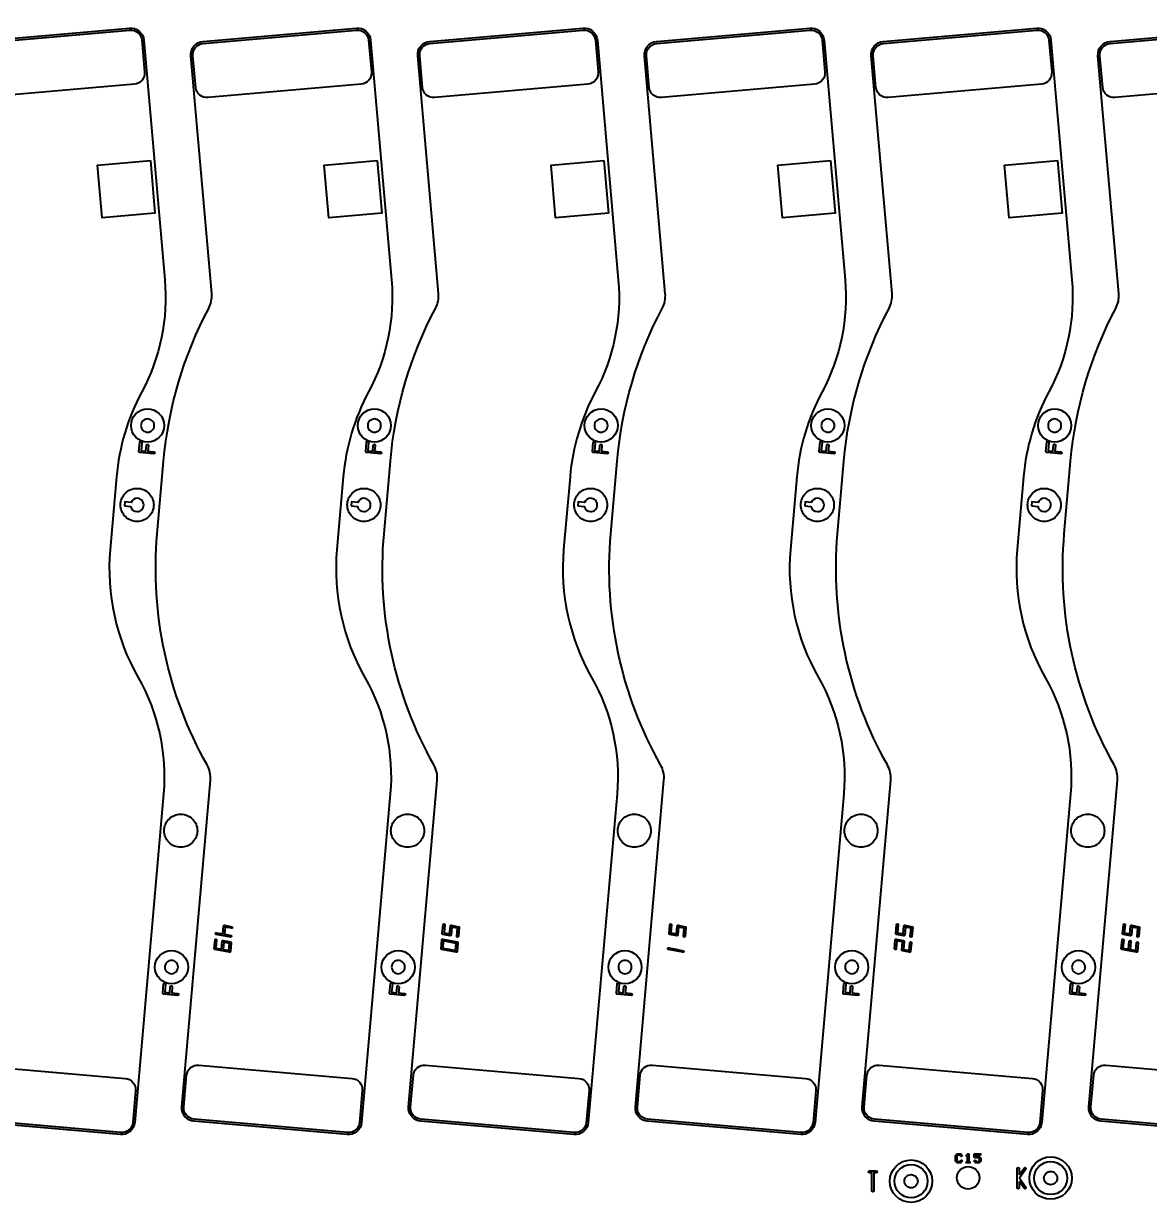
# Model space of a CAD drawing. Extents: x 2864 to 3941, y 2420 to 3182.
# Drawn here: x 3132.7 to 3217.5, y 2926.5 to 3015.4 of the extents above; entities that cross this region are included whole.
import ezdxf

# ---------------------------------------------------------------- set-up
doc = ezdxf.new("R2010")
doc.units = 0
doc.layers.get('Defpoints').update_dxf_attribs({"lineweight": 0})
for name, color, linetype in [('barcode-t', 6, 'Continuous'), ('susa-t', 2, 'Continuous'), ('ttr1_panel', 255, 'Continuous')]:
    doc.layers.add(name, color=color, linetype=linetype)
doc.layers.add('尺寸線', color=3, linetype='Continuous', lineweight=0)
doc.styles.get("Standard").update_dxf_attribs({"font": 'simplex.shx', "height": 2.7})
doc.dimstyles.get("Standard").update_dxf_attribs({"dimtxt": 6, "dimasz": 0.18, "dimexe": 0.18, "dimexo": 0.0625, "dimgap": 0.09, "dimtad": 0, "dimtih": 1, "dimtoh": 1, "dimdec": 4, "dimzin": 0, "dimdsep": 46, "dimtxsty": 'Standard', "dimcen": 0.09, "dimadec": 0, "dimazin": 0, "dimtfac": 1, "dimtdec": 4, "dimtofl": 0, "dimtmove": 0, "dimatfit": 3, "dimfxl": 0, "dimtolj": 1, "dimtzin": 0, "dimarcsym": 0})

# ---------------------------------------------------------------- blocks, each defined once
blk = doc.blocks.new('*D7')
at = {"layer": 'Defpoints', "color": 0, "linetype": 'Continuous'}
for p in [(3261.763, 3043.937), (3039.463, 2985.089), (3261.763, 2985.089)]:
    blk.add_point(p, dxfattribs=at)
at = {"layer": '尺寸線', "color": 0, "linetype": 'Continuous', "lineweight": -2}
for p, q in [((3039.463, 2985.151), (3039.463, 3044.117)), ((3039.643, 3043.937), (3141.266, 3043.937)), ((3261.583, 3043.937), (3159.96, 3043.937)), ((3261.763, 2985.151), (3261.763, 3044.117))]:
    blk.add_line(p, q, dxfattribs=at)
at = {"layer": '尺寸線', "color": 0, "linetype": 'Continuous'}
for points in [[(3039.643, 3043.967), (3039.643, 3043.907), (3039.463, 3043.937)], [(3261.583, 3043.907), (3261.583, 3043.967), (3261.763, 3043.937)]]:
    blk.add_solid(points, dxfattribs=at)
at = {"layer": '尺寸線', "color": 0, "linetype": 'Continuous', "insert": (3150.613, 3043.937), "char_height": 2.7, "attachment_point": 5}
blk.add_mtext('\\A1;222.3000', dxfattribs=at)

msp = doc.modelspace()

# ---------------------------------------------------------------- linework, layer by layer
at = {"layer": 'barcode-t', "linetype": 'Continuous'}
for points in [[(3142.27173, 3005.0806), (3142.62019, 3001.09578), (3138.63562, 3000.7473), (3138.28691, 3004.73214)], [(3159.37173, 3005.0806), (3159.72019, 3001.09578), (3155.73562, 3000.7473), (3155.38691, 3004.73214)], [(3176.47173, 3005.0806), (3176.82019, 3001.09578), (3172.83562, 3000.7473), (3172.48691, 3004.73214)], [(3193.57173, 3005.0806), (3193.92019, 3001.09578), (3189.93562, 3000.7473), (3189.58691, 3004.73214)], [(3210.67173, 3005.0806), (3211.02019, 3001.09578), (3207.03562, 3000.7473), (3206.68691, 3004.73214)]]:
    msp.add_lwpolyline(points, close=True, dxfattribs=at)
at = {"layer": 'susa-t', "linetype": 'Continuous'}
for points in [[(3128.59081, 3010.58602), (3128.38058, 3012.97716, -0.414115), (3129.15289, 3013.89811), (3140.7087, 3014.91285, -0.414217), (3141.62965, 3014.14054), (3141.83963, 3011.74942, -0.41404), (3141.06732, 3010.82847), (3129.51176, 3009.81371, -0.414215)], [(3145.69081, 3010.58602), (3145.48058, 3012.97716, -0.414115), (3146.25289, 3013.89811), (3157.8087, 3014.91285, -0.414217), (3158.72965, 3014.14054), (3158.93963, 3011.74942, -0.41404), (3158.16732, 3010.82847), (3146.61176, 3009.81371, -0.414215)], [(3162.79081, 3010.58602), (3162.58058, 3012.97716, -0.414115), (3163.35289, 3013.89811), (3174.9087, 3014.91285, -0.414217), (3175.82965, 3014.14054), (3176.03963, 3011.74942, -0.41404), (3175.26732, 3010.82847), (3163.71176, 3009.81371, -0.414215)], [(3179.89081, 3010.58602), (3179.68058, 3012.97716, -0.414115), (3180.45289, 3013.89811), (3192.0087, 3014.91285, -0.414217), (3192.92965, 3014.14054), (3193.13963, 3011.74942, -0.41404), (3192.36732, 3010.82847), (3180.81176, 3009.81371, -0.414215)], [(3196.99081, 3010.58602), (3196.78058, 3012.97716, -0.414115), (3197.55289, 3013.89811), (3209.1087, 3014.91285, -0.414217), (3210.02965, 3014.14054), (3210.23963, 3011.74942, -0.41404), (3209.46732, 3010.82847), (3197.91176, 3009.81371, -0.414215)], [(3214.09081, 3010.58602), (3213.88058, 3012.97716, -0.414115), (3214.65289, 3013.89811), (3226.2087, 3014.91285, -0.414217), (3227.12965, 3014.14054), (3227.33963, 3011.74942, -0.41404), (3226.56732, 3010.82847), (3215.01176, 3009.81371, -0.414215)], [(3141.15615, 2934.93773), (3140.94695, 2932.54656, -0.414215), (3140.02623, 2931.77398), (3128.47019, 2932.78501, -0.414216), (3127.69761, 2933.70573), (3127.90681, 2936.09689, -0.414044), (3128.82754, 2936.86947), (3140.38357, 2935.85845, -0.414219)], [(3158.25615, 2934.93773), (3158.04695, 2932.54656, -0.414215), (3157.12623, 2931.77398), (3145.57019, 2932.78501, -0.414216), (3144.79761, 2933.70573), (3145.00681, 2936.09689, -0.414044), (3145.92754, 2936.86947), (3157.48357, 2935.85845, -0.414219)], [(3175.35615, 2934.93773), (3175.14695, 2932.54656, -0.414215), (3174.22623, 2931.77398), (3162.67019, 2932.78501, -0.414216), (3161.89761, 2933.70573), (3162.10681, 2936.09689, -0.414044), (3163.02754, 2936.86947), (3174.58357, 2935.85845, -0.414219)], [(3192.45615, 2934.93773), (3192.24695, 2932.54656, -0.414215), (3191.32623, 2931.77398), (3179.77019, 2932.78501, -0.414216), (3178.99761, 2933.70573), (3179.20681, 2936.09689, -0.414044), (3180.12754, 2936.86947), (3191.68357, 2935.85845, -0.414219)], [(3209.55615, 2934.93773), (3209.34695, 2932.54656, -0.414215), (3208.42623, 2931.77398), (3196.87019, 2932.78501, -0.414216), (3196.09761, 2933.70573), (3196.30681, 2936.09689, -0.414044), (3197.22754, 2936.86947), (3208.78357, 2935.85845, -0.414219)], [(3226.65615, 2934.93773), (3226.44695, 2932.54656, -0.414215), (3225.52623, 2931.77398), (3213.97019, 2932.78501, -0.414216), (3213.19761, 2933.70573), (3213.40681, 2936.09689, -0.414044), (3214.32754, 2936.86947), (3225.88357, 2935.85845, -0.414219)]]:
    msp.add_lwpolyline(points, format="xyb", close=True, dxfattribs=at)
at = {"layer": 'ttr1_panel', "linetype": 'Continuous'}
for points in [[(3125.69091, 2976.92996), (3126.17025, 2982.40889, -0.100411), (3129.57449, 2993.92485, 0.144694), (3129.79998, 2995.03609), (3128.23128, 3012.96404, -0.414156), (3129.14037, 3014.04733), (3140.6962, 3015.05851, -0.414232), (3141.77956, 3014.14954), (3143.36107, 2996.0735, -0.145892), (3141.62596, 2987.62167, 0.101585), (3139.71843, 2981.22358), (3139.23908, 2975.74465, 0.152268), (3141.347, 2966.09038, -0.152268), (3143.26405, 2957.30874), (3141.09649, 2932.53348, -0.414215), (3140.01315, 2931.62444), (3128.45736, 2932.63544, -0.414215), (3127.54832, 2933.71879), (3129.70235, 2958.33945, 0.151039), (3129.45329, 2959.49407, -0.151026)], [(3142.79091, 2976.92996), (3143.27025, 2982.40889, -0.100411), (3146.67449, 2993.92485, 0.144694), (3146.89998, 2995.03609), (3145.33128, 3012.96404, -0.414156), (3146.24037, 3014.04733), (3157.7962, 3015.05851, -0.414232), (3158.87956, 3014.14954), (3160.46107, 2996.0735, -0.145892), (3158.72596, 2987.62167, 0.101585), (3156.81843, 2981.22358), (3156.33908, 2975.74465, 0.152268), (3158.447, 2966.09038, -0.152268), (3160.36405, 2957.30874), (3158.19649, 2932.53348, -0.414215), (3157.11315, 2931.62444), (3145.55736, 2932.63544, -0.414215), (3144.64832, 2933.71879), (3146.80235, 2958.33945, 0.151039), (3146.55329, 2959.49407, -0.151026)], [(3159.89091, 2976.92996), (3160.37025, 2982.40889, -0.100411), (3163.77449, 2993.92485, 0.144694), (3163.99998, 2995.03609), (3162.43128, 3012.96404, -0.414156), (3163.34037, 3014.04733), (3174.8962, 3015.05851, -0.414232), (3175.97956, 3014.14954), (3177.56107, 2996.0735, -0.145892), (3175.82596, 2987.62167, 0.101585), (3173.91843, 2981.22358), (3173.43908, 2975.74465, 0.152268), (3175.547, 2966.09038, -0.152268), (3177.46405, 2957.30874), (3175.29649, 2932.53348, -0.414215), (3174.21315, 2931.62444), (3162.65736, 2932.63544, -0.414215), (3161.74832, 2933.71879), (3163.90235, 2958.33945, 0.151039), (3163.65329, 2959.49407, -0.151026)], [(3176.99091, 2976.92996), (3177.47025, 2982.40889, -0.100411), (3180.87449, 2993.92485, 0.144694), (3181.09998, 2995.03609), (3179.53128, 3012.96404, -0.414156), (3180.44037, 3014.04733), (3191.9962, 3015.05851, -0.414232), (3193.07956, 3014.14954), (3194.66107, 2996.0735, -0.145892), (3192.92596, 2987.62167, 0.101585), (3191.01843, 2981.22358), (3190.53908, 2975.74465, 0.152268), (3192.647, 2966.09038, -0.152268), (3194.56405, 2957.30874), (3192.39649, 2932.53348, -0.414215), (3191.31315, 2931.62444), (3179.75736, 2932.63544, -0.414215), (3178.84832, 2933.71879), (3181.00235, 2958.33945, 0.151039), (3180.75329, 2959.49407, -0.151026)], [(3194.09091, 2976.92996), (3194.57025, 2982.40889, -0.100411), (3197.97449, 2993.92485, 0.144694), (3198.19998, 2995.03609), (3196.63128, 3012.96404, -0.414156), (3197.54037, 3014.04733), (3209.0962, 3015.05851, -0.414232), (3210.17956, 3014.14954), (3211.76107, 2996.0735, -0.145892), (3210.02596, 2987.62167, 0.101585), (3208.11843, 2981.22358), (3207.63908, 2975.74465, 0.152268), (3209.747, 2966.09038, -0.152268), (3211.66405, 2957.30874), (3209.49649, 2932.53348, -0.414215), (3208.41315, 2931.62444), (3196.85736, 2932.63544, -0.414215), (3195.94832, 2933.71879), (3198.10235, 2958.33945, 0.151039), (3197.85329, 2959.49407, -0.151026)], [(3211.19091, 2976.92996), (3211.67025, 2982.40889, -0.100411), (3215.07449, 2993.92485, 0.144694), (3215.29998, 2995.03609), (3213.73128, 3012.96404, -0.414156), (3214.64037, 3014.04733), (3226.1962, 3015.05851, -0.414232), (3227.27956, 3014.14954), (3228.86107, 2996.0735, -0.145892), (3227.12596, 2987.62167, 0.101585), (3225.21843, 2981.22358), (3224.73908, 2975.74465, 0.152268), (3226.847, 2966.09038, -0.152268), (3228.76405, 2957.30874), (3226.59649, 2932.53348, -0.414215), (3225.51315, 2931.62444), (3213.95736, 2932.63544, -0.414215), (3213.04832, 2933.71879), (3215.20235, 2958.33945, 0.151039), (3214.95329, 2959.49407, -0.151026)], [(3141.5633, 2985.08896, 0.414217), (3142.0633, 2984.58896, 0.414217), (3142.5633, 2985.08896, 0.414217), (3142.0633, 2985.58896, 0.414217)], [(3158.6633, 2985.08896, 0.414217), (3159.1633, 2984.58896, 0.414217), (3159.6633, 2985.08896, 0.414217), (3159.1633, 2985.58896, 0.414217)], [(3175.7633, 2985.08896, 0.414217), (3176.2633, 2984.58896, 0.414217), (3176.7633, 2985.08896, 0.414217), (3176.2633, 2985.58896, 0.414217)], [(3192.8633, 2985.08896, 0.414217), (3193.3633, 2984.58896, 0.414217), (3193.8633, 2985.08896, 0.414217), (3193.3633, 2985.58896, 0.414217)], [(3209.9633, 2985.08896, 0.414217), (3210.4633, 2984.58896, 0.414217), (3210.9633, 2985.08896, 0.414217), (3210.4633, 2985.58896, 0.414217)], [(3141.41071, 2983.13134), (3141.47132, 2983.82406, -1), (3141.62075, 2983.81099), (3141.56668, 2983.19298), (3141.93679, 2983.1606), (3141.97571, 2983.60543, -1), (3142.12514, 2983.59235), (3142.08622, 2983.14753), (3142.53104, 2983.10861, -1), (3142.51797, 2982.95918), (3141.47889, 2983.05009, -0.414234)], [(3158.51071, 2983.13134), (3158.57132, 2983.82406, -1), (3158.72075, 2983.81099), (3158.66668, 2983.19298), (3159.03679, 2983.1606), (3159.07571, 2983.60543, -1), (3159.22514, 2983.59235), (3159.18622, 2983.14753), (3159.63104, 2983.10861, -1), (3159.61797, 2982.95918), (3158.57889, 2983.05009, -0.414234)], [(3175.61071, 2983.13134), (3175.67132, 2983.82406, -1), (3175.82075, 2983.81099), (3175.76668, 2983.19298), (3176.13679, 2983.1606), (3176.17571, 2983.60543, -1), (3176.32514, 2983.59235), (3176.28622, 2983.14753), (3176.73104, 2983.10861, -1), (3176.71797, 2982.95918), (3175.67889, 2983.05009, -0.414234)], [(3192.71071, 2983.13134), (3192.77132, 2983.82406, -1), (3192.92075, 2983.81099), (3192.86668, 2983.19298), (3193.23679, 2983.1606), (3193.27571, 2983.60543, -1), (3193.42514, 2983.59235), (3193.38622, 2983.14753), (3193.83104, 2983.10861, -1), (3193.81797, 2982.95918), (3192.77889, 2983.05009, -0.414234)], [(3209.81071, 2983.13134), (3209.87132, 2983.82406, -1), (3210.02075, 2983.81099), (3209.96668, 2983.19298), (3210.33679, 2983.1606), (3210.37571, 2983.60543, -1), (3210.52514, 2983.59235), (3210.48622, 2983.14753), (3210.93104, 2983.10861, -1), (3210.91797, 2982.95918), (3209.87889, 2983.05009, -0.414234)], [(3140.02479, 2979.10286, -0.414215), (3141.27479, 2980.35286, -0.414215), (3142.52479, 2979.10286, -0.414215), (3141.27479, 2977.85286, -0.414215)], [(3157.12479, 2979.10286, -0.414215), (3158.37479, 2980.35286, -0.414215), (3159.62479, 2979.10286, -0.414215), (3158.37479, 2977.85286, -0.414215)], [(3174.22479, 2979.10286, -0.414215), (3175.47479, 2980.35286, -0.414215), (3176.72479, 2979.10286, -0.414215), (3175.47479, 2977.85286, -0.414215)], [(3191.32479, 2979.10286, -0.414215), (3192.57479, 2980.35286, -0.414215), (3193.82479, 2979.10286, -0.414215), (3192.57479, 2977.85286, -0.414215)], [(3208.42479, 2979.10286, -0.414215), (3209.67479, 2980.35286, -0.414215), (3210.92479, 2979.10286, -0.414215), (3209.67479, 2977.85286, -0.414215)], [(3140.3142, 2979.03632), (3140.78657, 2978.995, 0.351876), (3141.27479, 2978.60286, 0.414217), (3141.77479, 2979.10286, 0.414217), (3141.27479, 2979.60286, 0.303552), (3140.81271, 2979.29386), (3140.34034, 2979.33518)], [(3157.4142, 2979.03632), (3157.88657, 2978.995, 0.351876), (3158.37479, 2978.60286, 0.414217), (3158.87479, 2979.10286, 0.414217), (3158.37479, 2979.60286, 0.303552), (3157.91271, 2979.29386), (3157.44034, 2979.33518)], [(3174.5142, 2979.03632), (3174.98657, 2978.995, 0.351876), (3175.47479, 2978.60286, 0.414217), (3175.97479, 2979.10286, 0.414217), (3175.47479, 2979.60286, 0.303552), (3175.01271, 2979.29386), (3174.54034, 2979.33518)], [(3191.6142, 2979.03632), (3192.08657, 2978.995, 0.351876), (3192.57479, 2978.60286, 0.414217), (3193.07479, 2979.10286, 0.414217), (3192.57479, 2979.60286, 0.303552), (3192.11271, 2979.29386), (3191.64034, 2979.33518)], [(3208.7142, 2979.03632), (3209.18657, 2978.995, 0.351876), (3209.67479, 2978.60286, 0.414217), (3210.17479, 2979.10286, 0.414217), (3209.67479, 2979.60286, 0.303552), (3209.21271, 2979.29386), (3208.74034, 2979.33518)], [(3143.31587, 2954.53546, -0.414215), (3144.56587, 2955.78546, -0.414215), (3145.81587, 2954.53546, -0.414215), (3144.56587, 2953.28546, -0.414215)], [(3160.41587, 2954.53546, -0.414215), (3161.66587, 2955.78546, -0.414215), (3162.91587, 2954.53546, -0.414215), (3161.66587, 2953.28546, -0.414215)], [(3177.51587, 2954.53546, -0.414215), (3178.76587, 2955.78546, -0.414215), (3180.01587, 2954.53546, -0.414215), (3178.76587, 2953.28546, -0.414215)], [(3194.61587, 2954.53546, -0.414215), (3195.86587, 2955.78546, -0.414215), (3197.11587, 2954.53546, -0.414215), (3195.86587, 2953.28546, -0.414215)], [(3211.71587, 2954.53546, -0.414215), (3212.96587, 2955.78546, -0.414215), (3214.21587, 2954.53546, -0.414215), (3212.96587, 2953.28546, -0.414215)], [(3147.23944, 2946.71988, -1), (3147.26211, 2946.84077), (3147.74134, 2946.75089), (3147.79352, 2947.3473, -0.444356), (3147.86634, 2947.40235), (3148.41204, 2947.30001, -1), (3148.38937, 2947.17912), (3147.91014, 2947.26899), (3147.86282, 2946.72811), (3148.35395, 2946.63601, -1), (3148.33128, 2946.51512)], [(3164.28951, 2946.78568), (3164.3476, 2947.44968, -1), (3164.47013, 2947.43896), (3164.4169, 2946.83049), (3164.84134, 2946.75089), (3164.89352, 2947.3473, -0.444356), (3164.96634, 2947.40235), (3165.51182, 2947.30005, -0.386813), (3165.56197, 2947.2342), (3165.50388, 2946.5702, -1), (3165.38135, 2946.58092), (3165.43458, 2947.18939), (3165.01014, 2947.26899), (3164.95796, 2946.67258, -0.444356), (3164.88514, 2946.61754), (3164.33966, 2946.71984, -0.386813)], [(3181.38951, 2946.78568), (3181.4476, 2947.44968, -1), (3181.57013, 2947.43896), (3181.5169, 2946.83049), (3181.94134, 2946.75089), (3181.99352, 2947.3473, -0.444356), (3182.06634, 2947.40235), (3182.61182, 2947.30005, -0.386813), (3182.66197, 2947.2342), (3182.60388, 2946.5702, -1), (3182.48135, 2946.58092), (3182.53458, 2947.18939), (3182.11014, 2947.26899), (3182.05796, 2946.67258, -0.444356), (3181.98514, 2946.61754), (3181.43966, 2946.71984, -0.386813)], [(3198.48951, 2946.78568), (3198.5476, 2947.44968, -1), (3198.67013, 2947.43896), (3198.6169, 2946.83049), (3199.04134, 2946.75089), (3199.09352, 2947.3473, -0.444356), (3199.16634, 2947.40235), (3199.71182, 2947.30005, -0.386813), (3199.76197, 2947.2342), (3199.70388, 2946.5702, -1), (3199.58135, 2946.58092), (3199.63458, 2947.18939), (3199.21014, 2947.26899), (3199.15796, 2946.67258, -0.444356), (3199.08514, 2946.61754), (3198.53966, 2946.71984, -0.386813)], [(3215.58951, 2946.78568), (3215.6476, 2947.44968, -1), (3215.77013, 2947.43896), (3215.7169, 2946.83049), (3216.14134, 2946.75089), (3216.19352, 2947.3473, -0.444356), (3216.26634, 2947.40235), (3216.81182, 2947.30005, -0.386813), (3216.86197, 2947.2342), (3216.80388, 2946.5702, -1), (3216.68135, 2946.58092), (3216.73458, 2947.18939), (3216.31014, 2947.26899), (3216.25796, 2946.67258, -0.444356), (3216.18514, 2946.61754), (3215.63966, 2946.71984, -0.386813)], [(3147.08928, 2945.64005), (3147.14737, 2946.30405, -1), (3147.2699, 2946.29333), (3147.21667, 2945.68486), (3147.64111, 2945.60526), (3147.69329, 2946.20167, -0.444356), (3147.76611, 2946.25671), (3148.31159, 2946.15441, -0.386813), (3148.36174, 2946.08857), (3148.30365, 2945.42457, -0.444356), (3148.23083, 2945.36952), (3147.13943, 2945.5742, -0.386813)], [(3164.18928, 2945.64005), (3164.24737, 2946.30405, -0.444356), (3164.32019, 2946.35909), (3165.41159, 2946.15441, -0.386813), (3165.46174, 2946.08857), (3165.40365, 2945.42457, -0.444356), (3165.33083, 2945.36952), (3164.23943, 2945.5742, -0.386813)], [(3198.38928, 2945.64005), (3198.44737, 2946.30405, -0.444356), (3198.52019, 2946.35909), (3199.06567, 2946.25679, -0.386813), (3199.11582, 2946.19095), (3199.06259, 2945.58248), (3199.48703, 2945.50288), (3199.53921, 2946.09929, -1), (3199.66174, 2946.08857), (3199.60365, 2945.42457, -0.444356), (3199.53083, 2945.36952), (3198.98535, 2945.47182, -0.386813), (3198.9352, 2945.53767), (3198.98843, 2946.14614), (3198.56399, 2946.22574), (3198.51181, 2945.62933, -1)], [(3215.48928, 2945.64005), (3215.54737, 2946.30405, -1), (3215.6699, 2946.29333), (3215.61667, 2945.68486), (3216.04111, 2945.60526), (3216.09329, 2946.20167, -1), (3216.21582, 2946.19095), (3216.16259, 2945.58248), (3216.58703, 2945.50288), (3216.63921, 2946.09929, -1), (3216.76174, 2946.08857), (3216.70365, 2945.42457, -0.444356), (3216.63083, 2945.36952), (3215.53943, 2945.5742, -0.386813)], [(3181.33921, 2945.57424, -1), (3181.36188, 2945.69513), (3181.9078, 2945.59275), (3182.45372, 2945.49037, -1), (3182.43105, 2945.36948), (3181.88513, 2945.47186)], [(3143.36416, 2944.25176, 0.414217), (3143.86416, 2943.75176, 0.414217), (3144.36416, 2944.25176, 0.414217), (3143.86416, 2944.75176, 0.414217)], [(3160.46416, 2944.25176, 0.414217), (3160.96416, 2943.75176, 0.414217), (3161.46416, 2944.25176, 0.414217), (3160.96416, 2944.75176, 0.414217)], [(3177.56416, 2944.25176, 0.414217), (3178.06416, 2943.75176, 0.414217), (3178.56416, 2944.25176, 0.414217), (3178.06416, 2944.75176, 0.414217)], [(3194.66416, 2944.25176, 0.414217), (3195.16416, 2943.75176, 0.414217), (3195.66416, 2944.25176, 0.414217), (3195.16416, 2944.75176, 0.414217)], [(3211.76416, 2944.25176, 0.414217), (3212.26416, 2943.75176, 0.414217), (3212.76416, 2944.25176, 0.414217), (3212.26416, 2944.75176, 0.414217)], [(3143.21157, 2942.29415), (3143.27218, 2942.98687, -1), (3143.42161, 2942.97379), (3143.36754, 2942.35579), (3143.73765, 2942.32341), (3143.77657, 2942.76823, -1), (3143.926, 2942.75516), (3143.88708, 2942.31033), (3144.3319, 2942.27142, -1), (3144.31883, 2942.12199), (3143.27975, 2942.21289, -0.414234)], [(3160.31157, 2942.29415), (3160.37218, 2942.98687, -1), (3160.52161, 2942.97379), (3160.46754, 2942.35579), (3160.83765, 2942.32341), (3160.87657, 2942.76823, -1), (3161.026, 2942.75516), (3160.98708, 2942.31033), (3161.4319, 2942.27142, -1), (3161.41883, 2942.12199), (3160.37975, 2942.21289, -0.414234)], [(3177.41157, 2942.29415), (3177.47218, 2942.98687, -1), (3177.62161, 2942.97379), (3177.56754, 2942.35579), (3177.93765, 2942.32341), (3177.97657, 2942.76823, -1), (3178.126, 2942.75516), (3178.08708, 2942.31033), (3178.5319, 2942.27142, -1), (3178.51883, 2942.12199), (3177.47975, 2942.21289, -0.414234)], [(3194.51157, 2942.29415), (3194.57218, 2942.98687, -1), (3194.72161, 2942.97379), (3194.66754, 2942.35579), (3195.03765, 2942.32341), (3195.07657, 2942.76823, -1), (3195.226, 2942.75516), (3195.18708, 2942.31033), (3195.6319, 2942.27142, -1), (3195.61883, 2942.12199), (3194.57975, 2942.21289, -0.414234)], [(3211.61157, 2942.29415), (3211.67218, 2942.98687, -1), (3211.82161, 2942.97379), (3211.76754, 2942.35579), (3212.13765, 2942.32341), (3212.17657, 2942.76823, -1), (3212.326, 2942.75516), (3212.28708, 2942.31033), (3212.7319, 2942.27142, -1), (3212.71883, 2942.12199), (3211.67975, 2942.21289, -0.414234)], [(3202.99398, 2929.63302), (3202.99398, 2930.03037, -0.200121), (3203.00878, 2930.06588), (3203.1078, 2930.16491, -0.200121), (3203.14331, 2930.17971), (3203.34199, 2930.17971, -0.200121), (3203.3775, 2930.16491), (3203.47668, 2930.06572, -1), (3203.40597, 2929.99501), (3203.32128, 2930.07971), (3203.16402, 2930.07971), (3203.09398, 2930.00966), (3203.09398, 2929.65373), (3203.16402, 2929.58368), (3203.32128, 2929.58368), (3203.40597, 2929.66837, -1), (3203.47668, 2929.59766), (3203.3775, 2929.49848, -0.200121), (3203.34199, 2929.48368), (3203.14331, 2929.48368, -0.200121), (3203.1078, 2929.49848), (3203.00878, 2929.59751, -0.200121)], [(3204.39398, 2929.93103), (3204.39398, 2930.12971, -0.414253), (3204.44398, 2930.17971), (3204.84133, 2930.17971, -1), (3204.84133, 2930.07971), (3204.49398, 2930.07971), (3204.49398, 2929.98103), (3204.74199, 2929.98103, -0.200121), (3204.7775, 2929.96623), (3204.87653, 2929.8672, -0.200121), (3204.89133, 2929.83169), (3204.89133, 2929.63302, -0.200121), (3204.87653, 2929.59751), (3204.7775, 2929.49848, -0.200121), (3204.74199, 2929.48368), (3204.54331, 2929.48368, -0.200121), (3204.5078, 2929.49848), (3204.40862, 2929.59766, -1), (3204.47933, 2929.66837), (3204.56402, 2929.58368), (3204.72128, 2929.58368), (3204.79133, 2929.65373), (3204.79133, 2929.81098), (3204.72128, 2929.88103), (3204.44398, 2929.88103, -0.414253)], [(3203.0874, 2928.36704, -0.414215), (3203.9374, 2929.21704, -0.414215), (3204.7874, 2928.36704, -0.414215), (3203.9374, 2927.51704, -0.414215)], [(3196.4981, 2928.74745, -1), (3196.4981, 2928.89745), (3196.74645, 2928.89745), (3196.99479, 2928.89745, -1), (3196.99479, 2928.74745), (3196.82145, 2928.74745), (3196.82145, 2927.38205, -1), (3196.67145, 2927.38205), (3196.67145, 2928.74745)], [(3199.13712, 2928.10753, -0.414217), (3199.63712, 2928.60753, -0.414217), (3200.13712, 2928.10753, -0.414217), (3199.63712, 2927.60753, -0.414217)], [(3209.66107, 2928.34278, -0.414217), (3210.16107, 2928.84278, -0.414217), (3210.66107, 2928.34278, -0.414217), (3210.16107, 2927.84278, -0.414217)]]:
    msp.add_lwpolyline(points, format="xyb", close=True, dxfattribs=at)
for points in [[(3147.76259, 2945.58248), (3148.18703, 2945.50288), (3148.23435, 2946.04376), (3147.80991, 2946.12336)], [(3164.31667, 2945.68486), (3164.8078, 2945.59275), (3165.28703, 2945.50288), (3165.33435, 2946.04376), (3164.84322, 2946.13586), (3164.36399, 2946.22574)]]:
    msp.add_lwpolyline(points, close=True, dxfattribs=at)
for points in [[(3203.94265, 2929.48368), (3203.84331, 2929.48368, -1), (3203.84331, 2929.58368), (3203.89265, 2929.58368), (3203.89265, 2930.009)], [(3203.89265, 2930.009), (3203.87867, 2929.99501, -1), (3203.80796, 2930.06572)], [(3203.80796, 2930.06572), (3203.90714, 2930.16491, -0.669786), (3203.99265, 2930.12971), (3203.99265, 2929.58368), (3204.04199, 2929.58368, -1), (3204.04199, 2929.48368), (3203.94265, 2929.48368)], [(3207.64704, 2927.6173), (3207.64704, 2929.0577, -1), (3207.79704, 2929.0577), (3207.79704, 2928.57835)], [(3207.79704, 2928.57835), (3208.15699, 2929.10028, -1), (3208.28047, 2929.01512), (3207.81315, 2928.3375), (3208.28047, 2927.65988, -1), (3208.15699, 2927.57472), (3207.79704, 2928.09664)], [(3207.79704, 2928.09664), (3207.79704, 2927.6173, -1), (3207.64704, 2927.6173)]]:
    msp.add_lwpolyline(points, format="xyb", dxfattribs=at)
at = {"layer": 'ttr1_panel'}
for centre, radius in [((3142.0633, 2985.08896), 1.25), ((3159.1633, 2985.08896), 1.25), ((3176.2633, 2985.08896), 1.25), ((3193.3633, 2985.08896), 1.25), ((3210.4633, 2985.08896), 1.25), ((3143.86416, 2944.25176), 1.25), ((3160.96416, 2944.25176), 1.25), ((3178.06416, 2944.25176), 1.25), ((3195.16416, 2944.25176), 1.25), ((3212.26416, 2944.25176), 1.25), ((3210.16107, 2928.34278), 1.6), ((3199.63712, 2928.10753), 1.6), ((3199.63712, 2928.10753), 1.25), ((3210.16107, 2928.34278), 1.25)]:
    msp.add_circle(centre, radius, dxfattribs=at)

# ---------------------------------------------------------------- dimensions: what is measured, and where the dimension line sits
at = {"layer": '尺寸線', "linetype": 'Continuous'}
dim = msp.add_linear_dim(base=(3261.76329, 3043.93668), p1=(3039.4633, 2985.08896), p2=(3261.76329, 2985.08896), dimstyle='Standard', dxfattribs=at)
dim.commit()
dim.dimension.update_dxf_attribs({"geometry": '*D7', "text_midpoint": (3150.6133, 3043.93668)})

doc.saveas('drawing.dxf')
